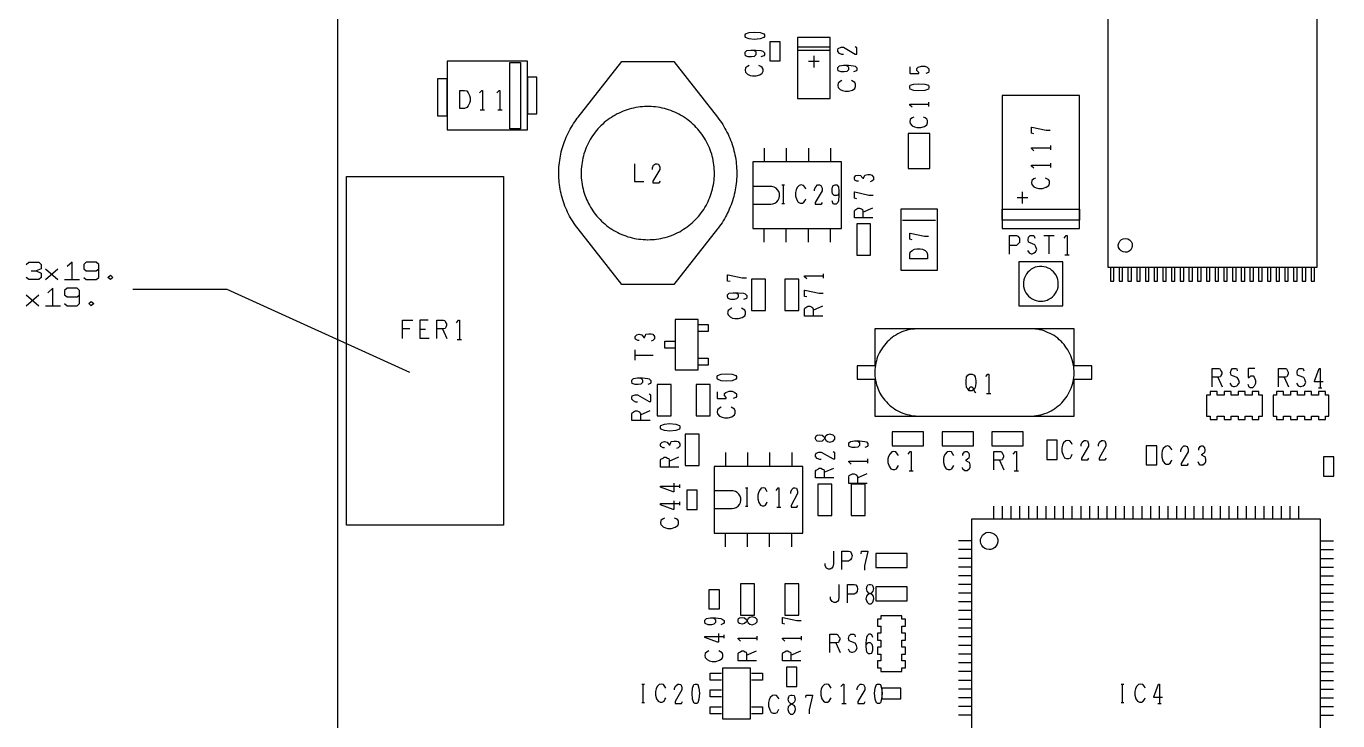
# Model space of a CAD drawing. Header units: millimetres. Extents: x 0 to 1189, y 35 to 806.
# Drawn here: x 312.7 to 519.6, y 444.6 to 554.1 of the extents above; entities that cross this region are included whole.
import ezdxf

# ---------------------------------------------------------------- set-up
doc = ezdxf.new("R2010")
doc.units = ezdxf.units.MM
doc.layers.add('Pen 1', color=7, linetype='Continuous')

msp = doc.modelspace()

# ---------------------------------------------------------------- linework, layer by layer
at = {"layer": 'Pen 1', "color": 7, "lineweight": 30}
for p, q in [((434.38, 550.88), (439.55, 550.88)), ((434.38, 550.33), (439.55, 550.33)), ((437.8, 548.53), (436.12, 548.53)), ((436.98, 549.45), (436.98, 547.6)), ((455.1, 541.45), (455.1, 542.12)), ((384.35, 540.95), (385.02, 540.95)), ((387.1, 540.95), (387.8, 540.95)), ((429.1, 534.88), (429.1, 532.7)), ((432.6, 534.88), (432.6, 532.7)), ((436.1, 534.88), (436.1, 532.7)), ((439.58, 534.88), (439.58, 532.7)), ((474.33, 534.6), (474.33, 535.28)), ((474.33, 531.85), (474.33, 532.53)), ((431.92, 529.08), (432.33, 529.08)), ((432.1, 529.08), (432.1, 526.17)), ((469.88, 526.15), (469.88, 528)), ((431.92, 526.17), (432.33, 526.17)), ((444.7, 524.78), (446.25, 525.47)), ((469.02, 527.08), (470.73, 527.08)), ((450.92, 523.53), (456.17, 523.53)), ((429.1, 520.03), (429.1, 522.2)), ((432.6, 520.03), (432.6, 522.2)), ((436.1, 520.03), (436.1, 522.2)), ((439.58, 520.03), (439.58, 522.2)), ((473.25, 521.08), (474.88, 521.08)), ((474.02, 521.08), (474.02, 518.22)), ((476.55, 518.05), (477.25, 518.05)), ((313.52, 515.53), (314.3, 515.53)), ((315.75, 514.15), (317.73, 515.85)), ((315.75, 515.85), (317.73, 514.15)), ((318.77, 514.15), (321.15, 514.15)), ((438.5, 514.38), (438.5, 515.05)), ((312.73, 510.02), (314.7, 511.73)), ((312.73, 511.73), (314.7, 510.02)), ((315.75, 510.02), (318.12, 510.02)), ((436.83, 509.3), (438.38, 510)), ((372.05, 506.45), (373.23, 506.45)), ((374.8, 506.33), (375.7, 506.33)), ((378.38, 506.38), (379.08, 504.83)), ((380.7, 504.7), (381.38, 504.7)), ((408.8, 501.42), (408.8, 503.08)), ((408.8, 502.2), (411.62, 502.2)), ((500.67, 498.75), (501.35, 497.23)), ((511.15, 498.75), (511.83, 497.23)), ((516.55, 497.08), (517.08, 497.08)), ((464.2, 496.2), (464.88, 496.2)), ((409.6, 492.8), (411.15, 493.48)), ((414.12, 485.5), (415.67, 486.17)), ((423, 486.85), (423, 484.65)), ((426.48, 486.85), (426.48, 484.65)), ((429.98, 486.85), (429.98, 484.65)), ((433.48, 486.85), (433.48, 484.65)), ((438.58, 483.75), (440.12, 484.42)), ((445.5, 485.2), (445.5, 485.88)), ((466.25, 485.65), (466.92, 484.12)), ((443.83, 482.88), (445.38, 483.55)), ((451.98, 483.98), (452.65, 483.98)), ((468.55, 483.98), (469.25, 483.98)), ((415.8, 481.3), (415.8, 481.83)), ((426.2, 481.3), (426.55, 481.3)), ((426.38, 481.3), (426.38, 478.4)), ((415.8, 478.55), (415.8, 479.08)), ((426.2, 478.4), (426.55, 478.4)), ((431.12, 478.25), (431.75, 478.25)), ((465.3, 478.42), (465.3, 476.35)), ((466.67, 478.42), (466.67, 476.35)), ((468.05, 478.42), (468.05, 476.35)), ((469.42, 478.42), (469.42, 476.35)), ((470.8, 478.42), (470.8, 476.35)), ((472.17, 478.42), (472.17, 476.35)), ((473.55, 478.42), (473.55, 476.35)), ((474.92, 478.42), (474.92, 476.35)), ((476.3, 478.42), (476.3, 476.35)), ((477.67, 478.42), (477.67, 476.35)), ((479.05, 478.42), (479.05, 476.35)), ((480.42, 478.42), (480.42, 476.35)), ((481.8, 478.42), (481.8, 476.35)), ((483.17, 478.42), (483.17, 476.35)), ((484.55, 478.42), (484.55, 476.35)), ((485.92, 478.42), (485.92, 476.35)), ((487.3, 478.42), (487.3, 476.35)), ((488.67, 478.42), (488.67, 476.35)), ((490.05, 478.42), (490.05, 476.35)), ((491.42, 478.42), (491.42, 476.35)), ((492.8, 478.42), (492.8, 476.35)), ((494.17, 478.42), (494.17, 476.35)), ((495.55, 478.42), (495.55, 476.35)), ((496.92, 478.42), (496.92, 476.35)), ((498.3, 478.42), (498.3, 476.35)), ((499.67, 478.42), (499.67, 476.35)), ((501.05, 478.42), (501.05, 476.35)), ((502.42, 478.42), (502.42, 476.35)), ((503.8, 478.42), (503.8, 476.35)), ((505.17, 478.42), (505.17, 476.35)), ((506.55, 478.42), (506.55, 476.35)), ((507.92, 478.42), (507.92, 476.35)), ((509.3, 478.42), (509.3, 476.35)), ((510.67, 478.42), (510.67, 476.35)), ((512.05, 478.42), (512.05, 476.35)), ((513.42, 478.42), (513.42, 476.35)), ((423, 472), (423, 474.17)), ((426.48, 472), (426.48, 474.17)), ((429.98, 472), (429.98, 474.17)), ((433.48, 472), (433.48, 474.17)), ((461.85, 472.92), (459.8, 472.92)), ((516.88, 472.92), (518.92, 472.92)), ((461.85, 471.55), (459.8, 471.55)), ((461.85, 470.17), (459.8, 470.17)), ((516.88, 471.55), (518.92, 471.55)), ((516.88, 470.17), (518.92, 470.17)), ((461.85, 468.8), (459.8, 468.8)), ((516.88, 468.8), (518.92, 468.8)), ((461.85, 467.42), (459.8, 467.42)), ((461.85, 466.05), (459.8, 466.05)), ((516.88, 467.42), (518.92, 467.42)), ((516.88, 466.05), (518.92, 466.05)), ((461.85, 464.67), (459.8, 464.67)), ((516.88, 464.67), (518.92, 464.67)), ((461.85, 463.3), (459.8, 463.3)), ((461.85, 461.92), (459.8, 461.92)), ((516.88, 463.3), (518.92, 463.3)), ((516.88, 461.92), (518.92, 461.92)), ((461.85, 460.55), (459.8, 460.55)), ((516.88, 460.55), (518.92, 460.55)), ((422.8, 457.6), (422.8, 458.1)), ((428.02, 457.25), (428.02, 457.92)), ((435.02, 457.25), (435.02, 457.92)), ((461.85, 459.17), (459.8, 459.17)), ((461.85, 457.8), (459.8, 457.8)), ((516.88, 459.17), (518.92, 459.17)), ((516.88, 457.8), (518.92, 457.8)), ((426.35, 454.92), (427.9, 455.6)), ((433.35, 454.92), (434.9, 455.6)), ((440.42, 456.85), (441.1, 455.3)), ((461.85, 456.42), (459.8, 456.42)), ((516.88, 456.42), (518.92, 456.42)), ((461.85, 455.05), (459.8, 455.05)), ((461.85, 453.67), (459.8, 453.67)), ((516.88, 455.05), (518.92, 455.05)), ((516.88, 453.67), (518.92, 453.67)), ((461.85, 452.3), (459.8, 452.3)), ((516.88, 452.3), (518.92, 452.3)), ((409.83, 450.35), (410.23, 450.35)), ((410, 450.35), (410, 447.45)), ((461.85, 450.92), (459.8, 450.92)), ((461.85, 449.55), (459.8, 449.55)), ((485.42, 450.35), (485.83, 450.35)), ((485.6, 450.35), (485.6, 447.45)), ((516.88, 450.92), (518.92, 450.92)), ((516.88, 449.55), (518.92, 449.55)), ((409.83, 447.45), (410.23, 447.45)), ((441.35, 447.3), (442.05, 447.3)), ((461.85, 448.17), (459.8, 448.17)), ((485.42, 447.45), (485.83, 447.45)), ((491.23, 447.3), (491.75, 447.3)), ((516.88, 448.17), (518.92, 448.17)), ((461.85, 446.8), (459.8, 446.8)), ((461.85, 445.42), (459.8, 445.42)), ((516.88, 446.8), (518.92, 446.8)), ((516.88, 445.42), (518.92, 445.42))]:
    msp.add_line(p, q, dxfattribs=at)
for points in [[(521.4, 319.98), (521.4, 375), (361.88, 375), (361.88, 652.78), (884.45, 652.78), (884.45, 375), (789.55, 375), (789.55, 319.98), (521.4, 319.98)], [(483.33, 516.1), (516.35, 516.1), (516.35, 566.75), (483.33, 566.75), (483.33, 516.1)], [(426.12, 552.75), (426.17, 552.92), (426.75, 553.1), (427.52, 553.17), (428.5, 553.1), (429.08, 552.92), (429.15, 552.75), (429.15, 552.5), (429.08, 552.33), (428.5, 552.1), (427.52, 552.03), (426.75, 552.1), (426.17, 552.33), (426.12, 552.5), (426.12, 552.75)], [(427.48, 550.35), (427.73, 550.17), (427.8, 550), (427.8, 549.62), (427.52, 549.35), (427.15, 549.28), (426.62, 549.28), (426.17, 549.45), (426.12, 549.75), (426.12, 550), (426.38, 550.28), (427.02, 550.35), (427.8, 550.35), (428.62, 550.28), (428.9, 550.17), (429.15, 549.92), (429.15, 549.62), (429.08, 549.45), (428.62, 549.28)], [(431.67, 551.67), (430.02, 551.67), (430.02, 548.65), (431.67, 548.65), (431.67, 551.67)], [(434.38, 552.35), (434.38, 542.72), (439.55, 542.72), (439.55, 552.35), (434.38, 552.35)], [(441.62, 549.65), (441.38, 549.65), (440.98, 549.8), (440.73, 550.12), (440.73, 550.38), (440.77, 550.62), (441.25, 550.8), (441.62, 550.8), (443.5, 549.72), (443.75, 549.72), (443.75, 550.72), (443.5, 550.88)], [(379.12, 537.75), (391.77, 537.75), (391.77, 548.58), (379.12, 548.58), (379.12, 537.75)], [(389.02, 537.95), (389.02, 548.4), (390.67, 548.4), (390.67, 537.95), (389.02, 537.95)], [(406.65, 548.55), (414.9, 548.55), (421.77, 539.75), (421.98, 539.47), (422.17, 539.17), (422.38, 538.9), (422.58, 538.6), (422.75, 538.3), (422.92, 538), (423.1, 537.7), (423.25, 537.4), (423.42, 537.08), (423.55, 536.78), (423.7, 536.45), (423.83, 536.12), (423.95, 535.8), (424.08, 535.47), (424.17, 535.15), (424.27, 534.8), (424.35, 534.47), (424.45, 534.12), (424.52, 533.8), (424.58, 533.45), (424.65, 533.1), (424.7, 532.78), (424.73, 532.42), (424.75, 532.08), (424.77, 531.72), (424.8, 531.38), (424.8, 531.03), (424.8, 530.67), (424.8, 530.33), (424.77, 530), (424.75, 529.65), (424.7, 529.3), (424.67, 528.95), (424.62, 528.6), (424.55, 528.28), (424.48, 527.92), (424.4, 527.58), (424.33, 527.25), (424.23, 526.92), (424.12, 526.58), (424, 526.25), (423.9, 525.92), (423.77, 525.6), (423.62, 525.28), (423.5, 524.95), (423.35, 524.65), (423.17, 524.33), (423.02, 524.03), (422.85, 523.72), (422.67, 523.42), (422.48, 523.12), (422.27, 522.85), (422.08, 522.55), (421.88, 522.28), (421.77, 522.15), (414.9, 513.35), (406.65, 513.35), (399.77, 522.15), (399.55, 522.42), (399.35, 522.7), (399.15, 522.97), (398.98, 523.28), (398.77, 523.58), (398.6, 523.88), (398.42, 524.17), (398.27, 524.47), (398.12, 524.8), (397.98, 525.12), (397.83, 525.42), (397.7, 525.75), (397.58, 526.08), (397.48, 526.4), (397.35, 526.75), (397.27, 527.08), (397.17, 527.4), (397.1, 527.75), (397.02, 528.1), (396.95, 528.42), (396.9, 528.78), (396.85, 529.12), (396.8, 529.47), (396.77, 529.8), (396.75, 530.15), (396.73, 530.5), (396.73, 530.85), (396.73, 531.2), (396.75, 531.55), (396.75, 531.9), (396.8, 532.25), (396.83, 532.6), (396.88, 532.92), (396.92, 533.28), (396.98, 533.62), (397.05, 533.95), (397.12, 534.3), (397.23, 534.65), (397.3, 534.97), (397.42, 535.3), (397.52, 535.62), (397.65, 535.95), (397.77, 536.28), (397.9, 536.6), (398.05, 536.92), (398.2, 537.25), (398.35, 537.55), (398.52, 537.85), (398.7, 538.15), (398.88, 538.45), (399.05, 538.75), (399.25, 539.05), (399.45, 539.33), (399.65, 539.6), (399.77, 539.75), (406.65, 548.55)], [(426.75, 547.9), (426.5, 547.78), (426.17, 547.53), (426.12, 547.17), (426.17, 546.88), (426.5, 546.53), (426.9, 546.35), (427.27, 546.28), (427.85, 546.28), (428.45, 546.45), (428.83, 546.7), (428.95, 547), (428.95, 547.35), (428.83, 547.6), (428.58, 547.78), (428.3, 547.9)], [(442.08, 547.97), (442.33, 547.8), (442.4, 547.62), (442.4, 547.22), (442.15, 546.97), (441.75, 546.9), (441.25, 546.9), (440.77, 547.05), (440.73, 547.38), (440.73, 547.62), (440.98, 547.88), (441.62, 547.97), (442.4, 547.97), (443.23, 547.88), (443.5, 547.8), (443.75, 547.53), (443.75, 547.22), (443.67, 547.05), (443.23, 546.9)], [(452.08, 547.72), (452.08, 546.72), (452.15, 546.65), (453.5, 546.65), (453.5, 546.83), (453.23, 547.12), (453.23, 547.47), (453.42, 547.65), (453.95, 547.8), (454.45, 547.8), (454.85, 547.65), (455.1, 547.38), (455.1, 547), (455.05, 546.83), (454.6, 546.65)], [(377.6, 545.8), (377.6, 540), (379.12, 540), (379.12, 545.8), (377.6, 545.8)], [(393.27, 540.28), (393.27, 546.08), (391.77, 546.08), (391.77, 540.28), (393.27, 540.28)], [(441.38, 545.53), (441.1, 545.38), (440.77, 545.12), (440.73, 544.78), (440.77, 544.47), (441.1, 544.15), (441.5, 543.97), (441.88, 543.88), (442.45, 543.88), (443.05, 544.05), (443.42, 544.3), (443.55, 544.6), (443.55, 544.95), (443.42, 545.22), (443.17, 545.38), (442.92, 545.53)], [(452.08, 544.62), (452.15, 544.8), (452.73, 544.97), (453.5, 545.05), (454.45, 544.97), (455.05, 544.8), (455.1, 544.62), (455.1, 544.38), (455.05, 544.2), (454.45, 543.97), (453.5, 543.9), (452.73, 543.97), (452.15, 544.2), (452.08, 544.38), (452.08, 544.62)], [(381.12, 541.15), (381.12, 543.97), (381.83, 543.97), (382.2, 543.92), (382.45, 543.6), (382.67, 543.2), (382.73, 542.83), (382.73, 542.3), (382.67, 541.97), (382.45, 541.53), (382.2, 541.28), (381.83, 541.15), (381.12, 541.15)], [(384.23, 543.6), (384.58, 543.97), (384.7, 543.97), (384.7, 540.95)], [(386.98, 543.6), (387.33, 543.97), (387.45, 543.97), (387.45, 540.95)], [(466.65, 543.17), (466.65, 522.2), (478.88, 522.2), (478.88, 543.17), (466.65, 543.17)], [(410.77, 520.42), (411.12, 520.45), (411.48, 520.45), (411.83, 520.47), (412.15, 520.53), (412.5, 520.58), (412.85, 520.65), (413.2, 520.72), (413.52, 520.8), (413.88, 520.9), (414.2, 521), (414.52, 521.12), (414.85, 521.25), (415.17, 521.4), (415.48, 521.55), (415.8, 521.7), (416.1, 521.88), (416.4, 522.08), (416.67, 522.25), (416.98, 522.45), (417.25, 522.67), (417.52, 522.9), (417.77, 523.12), (418.05, 523.35), (418.27, 523.6), (418.52, 523.85), (418.75, 524.12), (418.98, 524.38), (419.2, 524.65), (419.4, 524.95), (419.6, 525.22), (419.77, 525.53), (419.95, 525.83), (420.12, 526.15), (420.27, 526.45), (420.42, 526.78), (420.55, 527.1), (420.67, 527.42), (420.77, 527.75), (420.88, 528.1), (420.98, 528.42), (421.05, 528.78), (421.12, 529.1), (421.17, 529.45), (421.23, 529.8), (421.25, 530.15), (421.27, 530.5), (421.27, 530.85), (421.27, 531.2), (421.25, 531.55), (421.23, 531.9), (421.2, 532.25), (421.15, 532.58), (421.08, 532.92), (421.02, 533.28), (420.92, 533.6), (420.85, 533.95), (420.73, 534.28), (420.62, 534.6), (420.5, 534.92), (420.35, 535.25), (420.2, 535.58), (420.05, 535.88), (419.88, 536.17), (419.7, 536.47), (419.5, 536.78), (419.3, 537.08), (419.1, 537.35), (418.88, 537.62), (418.65, 537.88), (418.42, 538.15), (418.17, 538.4), (417.92, 538.62), (417.67, 538.88), (417.4, 539.1), (417.12, 539.3), (416.85, 539.53), (416.55, 539.72), (416.25, 539.9), (415.95, 540.08), (415.65, 540.25), (415.35, 540.4), (415.02, 540.55), (414.7, 540.67), (414.38, 540.8), (414.05, 540.92), (413.73, 541.03), (413.38, 541.12), (413.05, 541.2), (412.7, 541.28), (412.35, 541.33), (412, 541.38), (411.65, 541.42), (411.3, 541.45), (410.98, 541.45), (410.62, 541.45), (410.27, 541.45), (409.92, 541.42), (409.58, 541.38), (409.23, 541.35), (408.88, 541.28), (408.52, 541.2), (408.2, 541.12), (407.85, 541.05), (407.52, 540.95), (407.2, 540.83), (406.88, 540.7), (406.55, 540.58), (406.23, 540.42), (405.92, 540.28), (405.6, 540.1), (405.3, 539.92), (405.02, 539.72), (404.73, 539.55), (404.45, 539.33), (404.17, 539.12), (403.9, 538.9), (403.65, 538.67), (403.38, 538.42), (403.15, 538.17), (402.9, 537.92), (402.67, 537.65), (402.45, 537.38), (402.25, 537.1), (402.05, 536.83), (401.85, 536.53), (401.67, 536.22), (401.5, 535.92), (401.35, 535.6), (401.2, 535.3), (401.05, 534.97), (400.92, 534.65), (400.83, 534.33), (400.7, 533.97), (400.62, 533.65), (400.52, 533.3), (400.45, 532.97), (400.4, 532.62), (400.35, 532.28), (400.3, 531.92), (400.27, 531.58), (400.25, 531.22), (400.25, 530.88), (400.27, 530.53), (400.27, 530.2), (400.33, 529.85), (400.35, 529.5), (400.4, 529.15), (400.48, 528.8), (400.55, 528.47), (400.65, 528.12), (400.75, 527.8), (400.85, 527.45), (400.98, 527.12), (401.1, 526.8), (401.25, 526.5), (401.4, 526.17), (401.58, 525.88), (401.73, 525.58), (401.92, 525.28), (402.12, 524.97), (402.33, 524.7), (402.52, 524.42), (402.75, 524.15), (402.98, 523.88), (403.23, 523.62), (403.48, 523.38), (403.73, 523.15), (403.98, 522.92), (404.25, 522.7), (404.52, 522.47), (404.83, 522.28), (405.1, 522.1), (405.4, 521.9), (405.7, 521.72), (406.02, 521.58), (406.33, 521.42), (406.65, 521.28), (406.98, 521.15), (407.3, 521.03), (407.62, 520.9), (407.98, 520.83), (408.3, 520.72), (408.65, 520.65), (409, 520.58), (409.33, 520.53), (409.67, 520.5), (410.02, 520.45), (410.38, 520.45), (410.73, 520.42), (410.77, 520.42)], [(452.45, 541.33), (452.08, 541.67), (452.08, 541.8), (455.1, 541.8)], [(452.73, 539.78), (452.45, 539.65), (452.15, 539.38), (452.08, 539.05), (452.15, 538.75), (452.45, 538.4), (452.85, 538.22), (453.23, 538.15), (453.83, 538.15), (454.4, 538.3), (454.77, 538.58), (454.9, 538.88), (454.9, 539.22), (454.77, 539.47), (454.52, 539.65), (454.27, 539.78)], [(471.67, 537.12), (471.27, 537.22), (471.27, 538.2), (471.35, 538.2), (473.6, 537.7), (474.25, 537.7)], [(455.27, 531.67), (455.27, 537.17), (451.85, 537.17), (451.85, 531.67), (455.27, 531.67)], [(471.67, 534.47), (471.27, 534.8), (471.27, 534.95), (474.33, 534.95)], [(408.65, 532.42), (408.65, 529.6), (410.12, 529.6)], [(411.5, 531.53), (411.5, 531.78), (411.67, 532.17), (411.98, 532.42), (412.23, 532.42), (412.48, 532.35), (412.65, 531.9), (412.65, 531.53), (411.58, 529.65), (411.58, 529.4), (412.58, 529.4), (412.75, 529.65)], [(441.33, 532.7), (427.35, 532.7), (427.35, 522.2), (441.33, 522.2), (441.33, 532.7)], [(471.67, 531.72), (471.27, 532.05), (471.27, 532.17), (474.33, 532.17)], [(363.25, 475.38), (363.25, 530.4), (388, 530.4), (388, 475.38), (363.25, 475.38)], [(443.98, 529.65), (443.73, 529.65), (443.4, 529.85), (443.35, 530.03), (443.35, 530.28), (443.6, 530.55), (443.98, 530.62), (444.38, 530.55), (444.5, 530.38), (444.75, 530.08), (444.75, 530.03)], [(444.75, 530.08), (444.95, 530.45), (445.02, 530.62), (445.48, 530.72), (445.85, 530.72), (446.12, 530.62), (446.38, 530.28), (446.38, 529.9), (446.12, 529.65), (445.85, 529.55)], [(471.92, 530.17), (471.67, 530.05), (471.35, 529.78), (471.27, 529.42), (471.35, 529.12), (471.67, 528.8), (472.05, 528.62), (472.45, 528.53), (473.02, 528.53), (473.6, 528.7), (474, 528.97), (474.12, 529.28), (474.12, 529.6), (474, 529.88), (473.73, 530.05), (473.48, 530.17)], [(427.35, 526.05), (430.15, 526.05), (430.5, 526.1), (430.83, 526.22), (431.1, 526.42), (431.33, 526.7), (431.48, 527), (431.55, 527.35), (431.52, 527.7), (431.42, 528.03), (431.25, 528.33), (431, 528.58), (430.7, 528.75), (430.35, 528.83), (430.15, 528.85), (427.35, 528.85), (427.35, 526.05)], [(435.7, 528.42), (435.58, 528.67), (435.33, 529), (434.98, 529.08), (434.67, 529), (434.33, 528.67), (434.17, 528.3), (434.08, 527.9), (434.08, 527.33), (434.25, 526.75), (434.5, 526.38), (434.8, 526.22), (435.15, 526.22), (435.4, 526.38), (435.58, 526.62), (435.7, 526.88)], [(437.08, 528.17), (437.08, 528.42), (437.25, 528.8), (437.55, 529.08), (437.83, 529.08), (438.08, 529), (438.25, 528.55), (438.25, 528.17), (437.17, 526.3), (437.17, 526.05), (438.15, 526.05), (438.33, 526.3)], [(440.9, 527.72), (440.75, 527.45), (440.58, 527.4), (440.17, 527.4), (439.92, 527.65), (439.83, 528.05), (439.83, 528.55), (440, 529), (440.3, 529.08), (440.58, 529.08), (440.83, 528.8), (440.9, 528.17), (440.9, 527.4), (440.83, 526.55), (440.75, 526.3), (440.48, 526.05), (440.17, 526.05), (440, 526.1), (439.83, 526.55)], [(443.73, 526.9), (443.35, 526.97), (443.35, 527.97), (443.4, 527.97), (445.65, 527.45), (446.3, 527.45)], [(446.25, 523.88), (443.35, 523.88), (443.35, 524.95), (443.4, 525.12), (443.73, 525.3), (443.92, 525.42), (444.17, 525.42), (444.45, 525.3), (444.62, 525.22), (444.7, 524.95), (444.7, 523.88)], [(450.67, 525.28), (450.67, 515.65), (456.45, 515.65), (456.45, 525.28), (450.67, 525.28)], [(466.65, 523.53), (466.65, 525.28), (478.88, 525.28), (478.88, 523.53), (466.65, 523.53)], [(445.92, 518), (445.92, 522.95), (443.73, 522.95), (443.73, 518), (445.92, 518)], [(452.45, 520.4), (452.08, 520.5), (452.08, 521.47), (452.15, 521.47), (454.4, 520.97), (455.05, 520.97)], [(467.83, 518.17), (467.83, 521.08), (468.9, 521.08), (469.15, 521), (469.38, 520.67), (469.42, 520.38), (469.38, 519.97), (469.15, 519.72), (468.9, 519.53), (467.83, 519.53)], [(470.67, 518.75), (470.92, 518.38), (471.23, 518.22), (471.4, 518.22), (471.73, 518.38), (471.9, 518.5), (472.12, 518.88), (472, 519.33), (471.83, 519.65), (471.1, 519.92), (470.83, 520.05), (470.75, 520.42), (470.83, 520.83), (471.1, 521.08), (471.58, 521.08), (471.73, 521), (471.83, 520.67)], [(476.42, 520.67), (476.77, 521.08), (476.9, 521.08), (476.9, 518.05)], [(486.08, 518.45), (485.75, 518.5), (485.42, 518.67), (485.2, 518.9), (485.02, 519.22), (484.98, 519.58), (485.05, 519.9), (485.2, 520.22), (485.48, 520.45), (485.77, 520.6), (486.12, 520.65), (486.48, 520.58), (486.77, 520.42), (487, 520.15), (487.15, 519.85), (487.17, 519.5), (487.12, 519.15), (486.95, 518.85), (486.67, 518.62), (486.38, 518.47), (486.08, 518.45)], [(454.9, 517.4), (452.08, 517.4), (452.08, 518.08), (452.15, 518.47), (452.45, 518.72), (452.85, 518.95), (453.23, 519), (453.75, 519), (454.08, 518.95), (454.52, 518.72), (454.77, 518.47), (454.9, 518.08), (454.9, 517.4)], [(312.73, 516.55), (313.12, 516.9), (314.7, 516.9), (315.1, 516.55), (315.1, 515.85), (314.3, 515.53), (315.1, 515.17), (315.1, 514.47), (314.7, 514.15), (313.12, 514.15), (312.73, 514.47)], [(319.95, 514.15), (319.95, 516.9), (319.17, 516.2)], [(321.8, 514.47), (322.2, 514.15), (323.77, 514.15), (324.17, 514.47), (324.17, 516.55), (323.77, 516.9), (322.2, 516.9), (321.8, 516.55), (321.8, 515.85), (322.2, 515.53), (323.77, 515.53), (324.17, 515.85)], [(469.27, 509.98), (476.25, 509.98), (476.25, 516.97), (469.27, 516.97), (469.27, 509.98)], [(475.52, 513.47), (475.5, 513.83), (475.42, 514.17), (475.33, 514.5), (475.17, 514.83), (474.98, 515.1), (474.75, 515.38), (474.5, 515.6), (474.23, 515.83), (473.92, 515.97), (473.58, 516.1), (473.25, 516.17), (472.9, 516.22), (472.55, 516.22), (472.2, 516.17), (471.88, 516.08), (471.55, 515.95), (471.25, 515.78), (470.98, 515.55), (470.73, 515.33), (470.5, 515.05), (470.33, 514.75), (470.17, 514.42), (470.08, 514.1), (470.02, 513.75), (470.02, 513.4), (470.05, 513.05), (470.12, 512.7), (470.25, 512.38), (470.4, 512.08), (470.6, 511.77), (470.83, 511.52), (471.1, 511.3), (471.38, 511.1), (471.7, 510.95), (472.02, 510.83), (472.38, 510.75), (472.73, 510.73), (473.08, 510.75), (473.4, 510.8), (473.75, 510.9), (474.05, 511.05), (474.35, 511.23), (474.62, 511.45), (474.88, 511.7), (475.08, 511.98), (475.25, 512.28), (475.38, 512.6), (475.48, 512.95), (475.52, 513.3), (475.52, 513.47)], [(483.75, 515.97), (483.75, 513.92), (484.3, 513.92), (484.3, 515.97)], [(485.12, 515.97), (485.12, 513.92), (485.67, 513.92), (485.67, 515.97)], [(486.5, 515.97), (486.5, 513.92), (487.05, 513.92), (487.05, 515.97)], [(487.88, 515.97), (487.88, 513.92), (488.42, 513.92), (488.42, 515.97)], [(489.25, 515.97), (489.25, 513.92), (489.8, 513.92), (489.8, 515.97)], [(490.62, 515.97), (490.62, 513.92), (491.17, 513.92), (491.17, 515.97)], [(492, 515.97), (492, 513.92), (492.55, 513.92), (492.55, 515.97)], [(493.38, 515.97), (493.38, 513.92), (493.92, 513.92), (493.92, 515.97)], [(494.75, 515.97), (494.75, 513.92), (495.3, 513.92), (495.3, 515.97)], [(496.12, 515.97), (496.12, 513.92), (496.67, 513.92), (496.67, 515.97)], [(497.5, 515.97), (497.5, 513.92), (498.05, 513.92), (498.05, 515.97)], [(498.88, 515.97), (498.88, 513.92), (499.42, 513.92), (499.42, 515.97)], [(500.25, 515.97), (500.25, 513.92), (500.8, 513.92), (500.8, 515.97)], [(501.62, 515.97), (501.62, 513.92), (502.17, 513.92), (502.17, 515.97)], [(503, 515.97), (503, 513.92), (503.55, 513.92), (503.55, 515.97)], [(504.38, 515.97), (504.38, 513.92), (504.92, 513.92), (504.92, 515.97)], [(505.75, 515.97), (505.75, 513.92), (506.3, 513.92), (506.3, 515.97)], [(507.12, 515.97), (507.12, 513.92), (507.67, 513.92), (507.67, 515.97)], [(508.5, 515.97), (508.5, 513.92), (509.05, 513.92), (509.05, 515.97)], [(509.88, 515.97), (509.88, 513.92), (510.42, 513.92), (510.42, 515.97)], [(511.25, 515.97), (511.25, 513.92), (511.8, 513.92), (511.8, 515.97)], [(512.62, 515.97), (512.62, 513.92), (513.17, 513.92), (513.17, 515.97)], [(514, 515.97), (514, 513.92), (514.55, 513.92), (514.55, 515.97)], [(515.38, 515.97), (515.38, 513.92), (515.92, 513.92), (515.92, 515.97)], [(326, 514.15), (325.62, 514.47), (326, 514.83), (326.4, 514.47), (326, 514.15)], [(423.75, 513.85), (423.35, 513.92), (423.35, 514.92), (423.42, 514.92), (425.67, 514.4), (426.33, 514.4)], [(427.12, 514.2), (427.12, 509.25), (429.33, 509.25), (429.33, 514.2), (427.12, 514.2)], [(432.38, 514.2), (432.38, 509.25), (434.58, 509.25), (434.58, 514.2), (432.38, 514.2)], [(435.85, 514.25), (435.48, 514.58), (435.48, 514.72), (438.5, 514.72)], [(316.92, 510.02), (316.92, 512.78), (316.15, 512.08)], [(318.77, 510.35), (319.17, 510.02), (320.75, 510.02), (321.15, 510.35), (321.15, 512.42), (320.75, 512.78), (319.17, 512.78), (318.77, 512.42), (318.77, 511.73), (319.17, 511.4), (320.75, 511.4), (321.15, 511.73)], [(373.23, 499.5), (344.4, 512.6), (329.55, 512.6)], [(424.7, 512.08), (424.98, 511.9), (425.02, 511.75), (425.02, 511.35), (424.77, 511.1), (424.38, 511), (423.88, 511), (423.42, 511.17), (423.35, 511.48), (423.35, 511.75), (423.6, 512), (424.25, 512.08), (425.02, 512.08), (425.88, 512), (426.12, 511.9), (426.38, 511.65), (426.38, 511.35), (426.33, 511.17), (425.88, 511)], [(435.85, 511.4), (435.48, 511.5), (435.48, 512.47), (435.52, 512.47), (437.8, 511.98), (438.42, 511.98)], [(322.98, 510.02), (322.6, 510.35), (322.98, 510.7), (323.38, 510.35), (322.98, 510.02)], [(424, 509.62), (423.75, 509.5), (423.42, 509.25), (423.35, 508.9), (423.42, 508.6), (423.75, 508.25), (424.12, 508.08), (424.5, 508), (425.1, 508), (425.67, 508.17), (426.05, 508.42), (426.2, 508.73), (426.2, 509.08), (426.05, 509.33), (425.8, 509.5), (425.55, 509.62)], [(438.38, 508.4), (435.48, 508.4), (435.48, 509.48), (435.52, 509.65), (435.85, 509.83), (436.05, 509.95), (436.3, 509.95), (436.58, 509.83), (436.75, 509.73), (436.83, 509.48), (436.83, 508.4)], [(372.05, 504.83), (372.05, 507.73), (373.7, 507.73)], [(376.15, 507.73), (374.8, 507.73), (374.8, 504.9), (376.27, 504.9)], [(377.48, 504.83), (377.48, 507.73), (378.55, 507.73), (378.73, 507.67), (378.9, 507.35), (379.02, 507.15), (379.02, 506.9), (378.9, 506.65), (378.8, 506.45), (378.55, 506.38), (377.48, 506.38)], [(380.58, 507.35), (380.9, 507.73), (381.05, 507.73), (381.05, 504.7)], [(418.7, 499.9), (418.7, 507.85), (415.08, 507.85), (415.08, 499.9), (418.7, 499.9)], [(418.7, 507.08), (420.3, 507.08), (420.3, 505.98), (418.7, 505.98)], [(409.42, 504.52), (409.17, 504.52), (408.85, 504.75), (408.8, 504.92), (408.8, 505.17), (409.05, 505.42), (409.42, 505.52), (409.83, 505.42), (409.95, 505.25), (410.2, 504.95), (410.2, 504.92)], [(410.2, 504.95), (410.4, 505.35), (410.48, 505.52), (410.92, 505.6), (411.3, 505.6), (411.55, 505.52), (411.83, 505.17), (411.83, 504.8), (411.55, 504.52), (411.3, 504.45)], [(478, 500.55), (478, 506.38), (446.58, 506.38), (446.58, 500.55), (443.77, 500.55), (443.77, 498.45), (446.58, 498.45), (446.58, 492.62), (478, 492.62), (478, 498.45), (480.8, 498.45), (480.8, 500.55), (478, 500.55)], [(471.02, 492.62), (471.38, 492.62), (471.73, 492.65), (472.08, 492.7), (472.4, 492.75), (472.75, 492.83), (473.08, 492.9), (473.42, 493.02), (473.75, 493.15), (474.08, 493.27), (474.38, 493.45), (474.67, 493.62), (474.98, 493.8), (475.25, 494), (475.52, 494.23), (475.8, 494.45), (476.05, 494.7), (476.27, 494.95), (476.5, 495.23), (476.73, 495.5), (476.9, 495.77), (477.1, 496.08), (477.25, 496.38), (477.4, 496.7), (477.55, 497.02), (477.65, 497.35), (477.75, 497.67), (477.85, 498.02), (477.92, 498.38), (477.95, 498.7), (478, 499.05), (478, 499.4), (478, 499.75), (477.98, 500.1), (477.95, 500.45), (477.88, 500.8), (477.83, 501.12), (477.73, 501.48), (477.62, 501.8), (477.5, 502.12), (477.35, 502.45), (477.2, 502.75), (477.02, 503.05), (476.83, 503.35), (476.62, 503.62), (476.42, 503.9), (476.17, 504.17), (475.95, 504.42), (475.67, 504.65), (475.42, 504.88), (475.15, 505.1), (474.85, 505.3), (474.55, 505.48), (474.25, 505.62), (473.92, 505.77), (473.6, 505.92), (473.27, 506.05), (472.95, 506.15), (472.6, 506.23), (472.27, 506.3), (471.92, 506.33), (471.58, 506.38), (471.23, 506.38), (471.02, 506.38), (453.55, 506.38), (453.2, 506.38), (452.85, 506.35), (452.52, 506.33), (452.17, 506.27), (451.83, 506.2), (451.5, 506.1), (451.15, 506), (450.83, 505.88), (450.52, 505.73), (450.2, 505.58), (449.9, 505.4), (449.6, 505.2), (449.33, 505), (449.05, 504.8), (448.77, 504.55), (448.52, 504.33), (448.3, 504.08), (448.08, 503.8), (447.88, 503.52), (447.67, 503.23), (447.48, 502.92), (447.33, 502.62), (447.17, 502.33), (447.02, 502), (446.92, 501.67), (446.83, 501.33), (446.73, 501), (446.67, 500.65), (446.62, 500.3), (446.58, 499.95), (446.58, 499.6), (446.58, 499.25), (446.6, 498.9), (446.62, 498.58), (446.7, 498.23), (446.77, 497.88), (446.85, 497.55), (446.98, 497.2), (447.1, 496.88), (447.23, 496.58), (447.38, 496.25), (447.55, 495.95), (447.75, 495.65), (447.95, 495.38), (448.17, 495.1), (448.4, 494.85), (448.65, 494.6), (448.9, 494.35), (449.15, 494.12), (449.45, 493.92), (449.73, 493.73), (450.02, 493.55), (450.33, 493.38), (450.65, 493.23), (450.98, 493.1), (451.3, 492.98), (451.62, 492.88), (451.98, 492.8), (452.3, 492.73), (452.65, 492.67), (453, 492.65), (453.35, 492.62), (453.55, 492.62), (471.02, 492.62)], [(415.08, 503.33), (413.45, 503.33), (413.45, 504.42), (415.08, 504.42)], [(418.7, 501.77), (420.3, 501.77), (420.3, 500.65), (418.7, 500.65)], [(409.6, 498.65), (409.85, 498.48), (409.92, 498.3), (409.92, 497.9), (409.65, 497.65), (409.27, 497.58), (408.75, 497.58), (408.3, 497.75), (408.25, 498.05), (408.25, 498.3), (408.5, 498.55), (409.15, 498.65), (409.92, 498.65), (410.75, 498.55), (411, 498.48), (411.27, 498.23), (411.27, 497.9), (411.2, 497.75), (410.75, 497.58)], [(421.73, 498.85), (421.77, 499.02), (422.35, 499.2), (423.12, 499.27), (424.1, 499.2), (424.67, 499.02), (424.75, 498.85), (424.75, 498.6), (424.67, 498.42), (424.1, 498.2), (423.12, 498.12), (422.35, 498.2), (421.77, 498.42), (421.73, 498.6), (421.73, 498.85)], [(461.48, 496.6), (461.23, 496.92), (461.05, 497.12), (460.98, 497.75), (460.98, 498.15), (461.05, 498.8), (461.23, 499.05), (461.48, 499.25), (461.95, 499.25), (462.23, 499.05), (462.4, 498.8), (462.52, 498.15), (462.52, 497.75), (462.4, 497.12), (462.3, 496.92), (461.95, 496.6), (461.48, 496.6), (461.45, 496.92), (461.62, 497.25), (461.88, 497.25), (462.05, 497.12), (462.23, 496.6), (462.3, 496.48), (462.52, 496.35)], [(464.08, 498.85), (464.4, 499.25), (464.55, 499.25), (464.55, 496.2)], [(499.77, 497.23), (499.77, 500.12), (500.85, 500.12), (501, 500.05), (501.17, 499.73), (501.33, 499.52), (501.33, 499.27), (501.17, 499.02), (501.1, 498.83), (500.85, 498.75), (499.77, 498.75)], [(502.6, 497.8), (502.85, 497.4), (503.15, 497.27), (503.33, 497.27), (503.67, 497.4), (503.85, 497.52), (504.08, 497.92), (503.92, 498.38), (503.75, 498.7), (503.02, 498.95), (502.77, 499.08), (502.7, 499.48), (502.77, 499.85), (503.02, 500.12), (503.5, 500.12), (503.67, 500.05), (503.75, 499.73)], [(506.5, 500.12), (505.52, 500.12), (505.45, 500.05), (505.45, 498.7), (505.6, 498.7), (505.9, 498.95), (506.25, 498.95), (506.42, 498.75), (506.6, 498.25), (506.6, 497.73), (506.42, 497.35), (506.17, 497.08), (505.77, 497.08), (505.6, 497.15), (505.45, 497.6)], [(510.25, 497.23), (510.25, 500.12), (511.33, 500.12), (511.5, 500.05), (511.67, 499.73), (511.8, 499.52), (511.8, 499.27), (511.67, 499.02), (511.58, 498.83), (511.33, 498.75), (510.25, 498.75)], [(513.08, 497.8), (513.35, 497.4), (513.65, 497.27), (513.8, 497.27), (514.15, 497.4), (514.33, 497.52), (514.55, 497.92), (514.42, 498.38), (514.25, 498.7), (513.5, 498.95), (513.25, 499.08), (513.17, 499.48), (513.25, 499.85), (513.5, 500.12), (513.97, 500.12), (514.15, 500.05), (514.25, 499.73)], [(517.3, 498), (515.92, 498), (515.92, 498.12), (516.65, 500.12), (516.83, 500.12), (516.83, 497.08)], [(414.48, 492.67), (414.48, 497.62), (412.27, 497.62), (412.27, 492.67), (414.48, 492.67)], [(418.4, 497.62), (418.4, 492.67), (420.6, 492.67), (420.6, 497.62), (418.4, 497.62)], [(421.73, 496.45), (421.73, 495.45), (421.77, 495.38), (423.12, 495.38), (423.12, 495.55), (422.88, 495.85), (422.88, 496.17), (423.08, 496.35), (423.58, 496.52), (424.1, 496.52), (424.5, 496.35), (424.75, 496.1), (424.75, 495.7), (424.67, 495.55), (424.23, 495.38)], [(409.15, 494.83), (408.88, 494.83), (408.5, 495), (408.25, 495.3), (408.25, 495.55), (408.3, 495.8), (408.75, 495.98), (409.15, 495.98), (411, 494.9), (411.27, 494.9), (411.27, 495.9), (411, 496.08)], [(507.73, 495.92), (507.17, 495.92), (507.17, 496.48), (506.08, 496.48), (506.08, 495.92), (504.98, 495.92), (504.98, 496.48), (503.88, 496.48), (503.88, 495.92), (502.77, 495.92), (502.77, 496.48), (501.67, 496.48), (501.67, 495.92), (500.58, 495.92), (500.58, 496.48), (499.48, 496.48), (499.48, 495.92), (498.92, 495.92), (498.92, 492.62), (499.48, 492.62), (499.48, 492.08), (500.58, 492.08), (500.58, 492.62), (501.67, 492.62), (501.67, 492.08), (502.77, 492.08), (502.77, 492.62), (503.88, 492.62), (503.88, 492.08), (504.98, 492.08), (504.98, 492.62), (506.08, 492.62), (506.08, 492.08), (507.17, 492.08), (507.17, 492.62), (507.73, 492.62), (507.73, 495.92)], [(518.2, 495.92), (517.65, 495.92), (517.65, 496.48), (516.55, 496.48), (516.55, 495.92), (515.45, 495.92), (515.45, 496.48), (514.35, 496.48), (514.35, 495.92), (513.25, 495.92), (513.25, 496.48), (512.15, 496.48), (512.15, 495.92), (511.05, 495.92), (511.05, 496.48), (509.95, 496.48), (509.95, 495.92), (509.4, 495.92), (509.4, 492.62), (509.95, 492.62), (509.95, 492.08), (511.05, 492.08), (511.05, 492.62), (512.15, 492.62), (512.15, 492.08), (513.25, 492.08), (513.25, 492.62), (514.35, 492.62), (514.35, 492.08), (515.45, 492.08), (515.45, 492.62), (516.55, 492.62), (516.55, 492.08), (517.65, 492.08), (517.65, 492.62), (518.2, 492.62), (518.2, 495.92)], [(411.15, 491.9), (408.25, 491.9), (408.25, 492.98), (408.3, 493.15), (408.62, 493.33), (408.83, 493.45), (409.08, 493.45), (409.33, 493.33), (409.52, 493.23), (409.6, 492.98), (409.6, 491.9)], [(422.35, 494), (422.1, 493.88), (421.77, 493.6), (421.73, 493.25), (421.77, 492.95), (422.1, 492.62), (422.5, 492.45), (422.88, 492.35), (423.45, 492.35), (424.02, 492.52), (424.42, 492.8), (424.55, 493.1), (424.55, 493.42), (424.42, 493.7), (424.17, 493.88), (423.9, 494)], [(412.77, 491), (412.85, 491.15), (413.42, 491.33), (414.2, 491.42), (415.17, 491.33), (415.75, 491.15), (415.8, 491), (415.8, 490.73), (415.75, 490.55), (415.17, 490.35), (414.2, 490.25), (413.42, 490.35), (412.85, 490.55), (412.77, 490.73), (412.77, 491)], [(413.42, 487.6), (413.17, 487.6), (412.85, 487.8), (412.77, 487.98), (412.77, 488.25), (413.02, 488.5), (413.42, 488.58), (413.8, 488.5), (413.95, 488.33), (414.2, 488.02), (414.2, 487.98)], [(414.2, 488.02), (414.4, 488.4), (414.45, 488.58), (414.9, 488.67), (415.3, 488.67), (415.55, 488.58), (415.8, 488.25), (415.8, 487.85), (415.55, 487.6), (415.3, 487.5)], [(416.65, 489.75), (416.65, 484.8), (418.85, 484.8), (418.85, 489.75), (416.65, 489.75)], [(437.23, 489.02), (437.23, 489.25), (437.3, 489.5), (437.48, 489.58), (437.88, 489.67), (438.25, 489.58), (438.58, 489.33), (438.85, 488.83), (439.1, 488.6), (439.48, 488.5), (440, 488.67), (440.25, 488.98), (440.25, 489.33), (440, 489.58), (439.48, 489.75), (439.1, 489.67), (438.85, 489.5), (438.58, 488.98), (438.25, 488.67), (437.88, 488.6), (437.48, 488.67), (437.3, 488.83), (437.23, 489.02)], [(443.83, 488.73), (444.08, 488.55), (444.15, 488.38), (444.15, 487.98), (443.88, 487.73), (443.5, 487.65), (442.98, 487.65), (442.52, 487.8), (442.48, 488.1), (442.48, 488.38), (442.73, 488.62), (443.38, 488.73), (444.15, 488.73), (444.98, 488.62), (445.25, 488.55), (445.5, 488.27), (445.5, 487.98), (445.42, 487.8), (444.98, 487.65)], [(454.27, 490.12), (449.33, 490.12), (449.33, 487.92), (454.27, 487.92), (454.27, 490.12)], [(457.2, 487.92), (462.15, 487.92), (462.15, 490.12), (457.2, 490.12), (457.2, 487.92)], [(470, 490.12), (465.05, 490.12), (465.05, 487.92), (470, 487.92), (470, 490.12)], [(473.7, 485.77), (475.35, 485.77), (475.35, 488.8), (473.7, 488.8), (473.7, 485.77)], [(477.73, 488.12), (477.6, 488.38), (477.35, 488.7), (477, 488.77), (476.7, 488.7), (476.35, 488.38), (476.2, 488), (476.1, 487.6), (476.1, 487.02), (476.27, 486.45), (476.52, 486.05), (476.83, 485.92), (477.17, 485.92), (477.42, 486.05), (477.6, 486.33), (477.73, 486.58)], [(479.1, 487.85), (479.1, 488.12), (479.27, 488.5), (479.58, 488.77), (479.85, 488.77), (480.1, 488.7), (480.27, 488.25), (480.27, 487.85), (479.2, 486), (479.2, 485.73), (480.17, 485.73), (480.35, 486)], [(481.85, 487.85), (481.85, 488.12), (482.02, 488.5), (482.33, 488.77), (482.6, 488.77), (482.85, 488.7), (483.02, 488.25), (483.02, 487.85), (481.95, 486), (481.95, 485.73), (482.92, 485.73), (483.1, 486)], [(438.12, 485.75), (437.88, 485.75), (437.48, 485.92), (437.23, 486.23), (437.23, 486.5), (437.3, 486.75), (437.75, 486.92), (438.12, 486.92), (440, 485.85), (440.25, 485.85), (440.25, 486.83), (440, 487)], [(450.3, 486.38), (450.17, 486.62), (449.9, 486.95), (449.55, 487.02), (449.25, 486.95), (448.92, 486.62), (448.75, 486.25), (448.65, 485.85), (448.65, 485.27), (448.83, 484.7), (449.1, 484.3), (449.4, 484.17), (449.73, 484.17), (450, 484.3), (450.17, 484.58), (450.3, 484.83)], [(451.85, 486.62), (452.17, 487.02), (452.3, 487.02), (452.3, 483.98)], [(459.02, 486.38), (458.9, 486.62), (458.65, 486.95), (458.3, 487.02), (458, 486.95), (457.65, 486.62), (457.48, 486.25), (457.4, 485.85), (457.4, 485.27), (457.58, 484.7), (457.83, 484.3), (458.12, 484.17), (458.48, 484.17), (458.73, 484.3), (458.9, 484.58), (459.02, 484.83)], [(460.48, 486.38), (460.48, 486.62), (460.7, 486.95), (460.88, 487.02), (461.12, 487.02), (461.4, 486.75), (461.48, 486.38), (461.4, 485.98), (461.23, 485.85), (460.92, 485.6), (460.88, 485.6)], [(465.33, 484.12), (465.33, 487.02), (466.4, 487.02), (466.58, 486.95), (466.75, 486.62), (466.88, 486.42), (466.88, 486.17), (466.75, 485.92), (466.67, 485.73), (466.4, 485.65), (465.33, 485.65)], [(468.42, 486.62), (468.77, 487.02), (468.9, 487.02), (468.9, 483.98)], [(489.4, 484.9), (491.05, 484.9), (491.05, 487.92), (489.4, 487.92), (489.4, 484.9)], [(493.45, 487.25), (493.33, 487.5), (493.08, 487.83), (492.73, 487.9), (492.42, 487.83), (492.08, 487.5), (491.9, 487.12), (491.83, 486.73), (491.83, 486.15), (492, 485.58), (492.25, 485.17), (492.55, 485.05), (492.9, 485.05), (493.15, 485.17), (493.33, 485.45), (493.45, 485.7)], [(494.83, 486.98), (494.83, 487.25), (495, 487.62), (495.3, 487.9), (495.55, 487.9), (495.83, 487.83), (496, 487.38), (496, 486.98), (494.92, 485.12), (494.92, 484.85), (495.9, 484.85), (496.08, 485.12)], [(498.1, 486.48), (498.48, 486.27), (498.65, 486.23), (498.75, 485.75), (498.75, 485.38), (498.65, 485.12), (498.3, 484.85), (497.92, 484.85), (497.67, 485.12), (497.58, 485.38)], [(497.67, 487.25), (497.67, 487.5), (497.88, 487.83), (498.05, 487.9), (498.3, 487.9), (498.58, 487.62), (498.65, 487.25), (498.58, 486.85), (498.4, 486.73), (498.1, 486.48), (498.05, 486.48)], [(517.35, 483.15), (519, 483.15), (519, 486.17), (517.35, 486.17), (517.35, 483.15)], [(415.67, 484.58), (412.77, 484.58), (412.77, 485.65), (412.85, 485.83), (413.17, 486), (413.35, 486.12), (413.62, 486.12), (413.88, 486), (414.08, 485.92), (414.12, 485.65), (414.12, 484.58)], [(435.23, 484.65), (421.25, 484.65), (421.25, 474.17), (435.23, 474.17), (435.23, 484.65)], [(440.12, 482.85), (437.23, 482.85), (437.23, 483.92), (437.3, 484.08), (437.62, 484.25), (437.8, 484.38), (438.08, 484.38), (438.33, 484.25), (438.52, 484.17), (438.58, 483.92), (438.58, 482.85)], [(442.85, 485.05), (442.48, 485.4), (442.48, 485.52), (445.5, 485.52)], [(460.92, 485.6), (461.3, 485.4), (461.48, 485.35), (461.55, 484.9), (461.55, 484.5), (461.48, 484.25), (461.12, 483.98), (460.75, 483.98), (460.48, 484.25), (460.4, 484.5)], [(414.9, 482.02), (414.9, 480.65), (414.77, 480.65), (412.77, 481.38), (412.77, 481.55), (415.8, 481.55)], [(445.38, 481.98), (442.48, 481.98), (442.48, 483.05), (442.52, 483.23), (442.85, 483.38), (443.05, 483.52), (443.3, 483.52), (443.58, 483.38), (443.75, 483.3), (443.83, 483.05), (443.83, 481.98)], [(418.58, 480.92), (416.92, 480.92), (416.92, 477.9), (418.58, 477.9), (418.58, 480.92)], [(421.25, 478.02), (424.05, 478.02), (424.38, 478.08), (424.7, 478.2), (425, 478.4), (425.23, 478.67), (425.38, 478.98), (425.42, 479.33), (425.42, 479.67), (425.33, 480), (425.12, 480.3), (424.88, 480.55), (424.58, 480.7), (424.25, 480.8), (424.05, 480.83), (421.25, 480.83), (421.25, 478.02)], [(429.62, 480.65), (429.5, 480.9), (429.27, 481.23), (428.95, 481.3), (428.67, 481.23), (428.38, 480.9), (428.23, 480.52), (428.15, 480.12), (428.15, 479.55), (428.3, 478.98), (428.52, 478.58), (428.8, 478.45), (429.1, 478.45), (429.35, 478.58), (429.5, 478.85), (429.62, 479.1)], [(431, 480.9), (431.33, 481.3), (431.42, 481.3), (431.42, 478.25)], [(433.33, 480.4), (433.33, 480.65), (433.48, 481.02), (433.75, 481.3), (433.98, 481.3), (434.23, 481.23), (434.38, 480.77), (434.38, 480.4), (433.4, 478.52), (433.4, 478.25), (434.3, 478.25), (434.45, 478.52)], [(439.8, 476.95), (439.8, 481.9), (437.6, 481.9), (437.6, 476.95), (439.8, 476.95)], [(442.85, 481.9), (442.85, 476.95), (445.05, 476.95), (445.05, 481.9), (442.85, 481.9)], [(414.9, 479.27), (414.9, 477.9), (414.77, 477.9), (412.77, 478.62), (412.77, 478.8), (415.8, 478.8)], [(413.42, 476.52), (413.17, 476.4), (412.85, 476.15), (412.77, 475.8), (412.85, 475.5), (413.17, 475.15), (413.55, 474.98), (413.95, 474.9), (414.52, 474.9), (415.1, 475.08), (415.48, 475.33), (415.62, 475.62), (415.62, 475.98), (415.48, 476.23), (415.23, 476.4), (414.98, 476.52)], [(461.85, 421.35), (516.88, 421.35), (516.88, 476.35), (461.85, 476.35), (461.85, 421.35)], [(464.6, 471.55), (464.25, 471.6), (463.95, 471.73), (463.65, 471.92), (463.45, 472.2), (463.3, 472.52), (463.23, 472.85), (463.25, 473.2), (463.38, 473.52), (463.58, 473.83), (463.83, 474.05), (464.12, 474.23), (464.48, 474.3), (464.83, 474.27), (465.15, 474.17), (465.45, 474), (465.7, 473.75), (465.88, 473.45), (465.98, 473.12), (465.98, 472.77), (465.9, 472.42), (465.73, 472.12), (465.5, 471.88), (465.2, 471.67), (464.88, 471.58), (464.6, 471.55)], [(440.05, 471.3), (440.05, 469.3), (439.98, 468.85), (439.8, 468.6), (439.55, 468.45), (439.27, 468.45), (438.98, 468.6), (438.73, 468.98), (438.73, 469.38)], [(441.4, 468.4), (441.4, 471.3), (442.45, 471.3), (442.73, 471.23), (442.92, 470.9), (442.98, 470.6), (442.92, 470.2), (442.73, 469.95), (442.45, 469.75), (441.4, 469.75)], [(444.4, 470.9), (444.48, 471.3), (445.48, 471.3), (445.48, 471.23), (444.95, 468.98), (444.95, 468.33)], [(451.67, 470.92), (446.73, 470.92), (446.73, 468.73), (451.67, 468.73), (451.67, 470.92)], [(425.38, 466.17), (425.38, 461.23), (427.58, 461.23), (427.58, 466.17), (425.38, 466.17)], [(434.58, 461.23), (434.58, 466.17), (432.38, 466.17), (432.38, 461.23), (434.58, 461.23)], [(440.92, 466.05), (440.92, 464.05), (440.85, 463.6), (440.67, 463.35), (440.42, 463.23), (440.15, 463.23), (439.85, 463.35), (439.6, 463.73), (439.6, 464.12)], [(442.25, 463.15), (442.25, 466.05), (443.33, 466.05), (443.6, 466), (443.8, 465.67), (443.85, 465.35), (443.8, 464.95), (443.6, 464.7), (443.33, 464.5), (442.25, 464.5)], [(445.7, 466.05), (445.92, 466.05), (446.17, 466), (446.25, 465.8), (446.35, 465.42), (446.25, 465.02), (446, 464.7), (445.48, 464.45), (445.27, 464.2), (445.17, 463.8), (445.35, 463.27), (445.65, 463.02), (446, 463.02), (446.25, 463.27), (446.42, 463.8), (446.35, 464.2), (446.17, 464.45), (445.65, 464.7), (445.35, 465.02), (445.27, 465.42), (445.35, 465.8), (445.48, 466), (445.7, 466.05)], [(451.67, 465.67), (446.73, 465.67), (446.73, 463.48), (451.67, 463.48), (451.67, 465.67)], [(422.08, 465.23), (420.42, 465.23), (420.42, 462.2), (422.08, 462.2), (422.08, 465.23)], [(421.12, 460.77), (421.38, 460.6), (421.45, 460.42), (421.45, 460.05), (421.17, 459.77), (420.8, 459.7), (420.27, 459.7), (419.83, 459.88), (419.77, 460.17), (419.77, 460.42), (420.02, 460.67), (420.67, 460.77), (421.45, 460.77), (422.27, 460.67), (422.52, 460.6), (422.8, 460.35), (422.8, 460.05), (422.73, 459.88), (422.27, 459.7)], [(425, 460.2), (425, 460.42), (425.08, 460.67), (425.25, 460.77), (425.65, 460.85), (426.02, 460.77), (426.35, 460.5), (426.62, 460), (426.88, 459.77), (427.25, 459.7), (427.77, 459.88), (428.02, 460.17), (428.02, 460.5), (427.77, 460.77), (427.25, 460.95), (426.88, 460.85), (426.62, 460.67), (426.35, 460.17), (426.02, 459.88), (425.65, 459.77), (425.25, 459.88), (425.08, 460), (425, 460.2)], [(432.38, 459.77), (432, 459.88), (432, 460.85), (432.05, 460.85), (434.3, 460.35), (434.95, 460.35)], [(450.85, 452.33), (450.85, 452.88), (451.4, 452.88), (451.4, 453.98), (450.85, 453.98), (450.85, 455.08), (451.4, 455.08), (451.4, 456.17), (450.85, 456.17), (450.85, 457.27), (451.4, 457.27), (451.4, 458.38), (450.85, 458.38), (450.85, 459.48), (451.4, 459.48), (451.4, 460.58), (450.85, 460.58), (450.85, 461.12), (447.55, 461.12), (447.55, 460.58), (447, 460.58), (447, 459.48), (447.55, 459.48), (447.55, 458.38), (447, 458.38), (447, 457.27), (447.55, 457.27), (447.55, 456.17), (447, 456.17), (447, 455.08), (447.55, 455.08), (447.55, 453.98), (447, 453.98), (447, 452.88), (447.55, 452.88), (447.55, 452.33), (450.85, 452.33)], [(421.9, 458.33), (421.9, 456.95), (421.75, 456.95), (419.77, 457.67), (419.77, 457.85), (422.8, 457.85)], [(425.4, 457.12), (425, 457.45), (425, 457.6), (428.02, 457.6)], [(432.38, 457.12), (432, 457.45), (432, 457.6), (435.02, 457.6)], [(439.5, 455.3), (439.5, 458.2), (440.58, 458.2), (440.75, 458.12), (440.92, 457.8), (441.05, 457.62), (441.05, 457.35), (440.92, 457.1), (440.85, 456.9), (440.58, 456.85), (439.5, 456.85)], [(442.35, 455.88), (442.6, 455.5), (442.9, 455.35), (443.08, 455.35), (443.42, 455.5), (443.6, 455.62), (443.8, 456), (443.67, 456.45), (443.5, 456.77), (442.77, 457.05), (442.52, 457.17), (442.42, 457.55), (442.52, 457.95), (442.77, 458.2), (443.25, 458.2), (443.42, 458.12), (443.5, 457.8)], [(446.25, 457.67), (446.08, 458.12), (445.92, 458.2), (445.65, 458.2), (445.35, 457.95), (445.27, 457.67), (445.17, 456.85), (445.17, 456.2), (445.27, 455.42), (445.52, 455.17), (445.83, 455.17), (446.08, 455.23), (446.25, 455.67), (446.25, 456.2), (446.17, 456.58), (445.92, 456.85), (445.52, 456.85), (445.35, 456.77), (445.17, 456.52)], [(420.4, 455.58), (420.15, 455.45), (419.83, 455.17), (419.77, 454.85), (419.83, 454.55), (420.15, 454.2), (420.52, 454.02), (420.92, 453.92), (421.5, 453.92), (422.08, 454.1), (422.48, 454.38), (422.6, 454.67), (422.6, 455), (422.48, 455.27), (422.23, 455.45), (421.95, 455.58)], [(427.9, 454.02), (425, 454.02), (425, 455.1), (425.08, 455.27), (425.4, 455.45), (425.58, 455.58), (425.85, 455.58), (426.1, 455.45), (426.3, 455.35), (426.35, 455.1), (426.35, 454.02)], [(434.9, 454.02), (432, 454.02), (432, 455.1), (432.05, 455.27), (432.38, 455.45), (432.58, 455.58), (432.83, 455.58), (433.08, 455.45), (433.27, 455.35), (433.35, 455.1), (433.35, 454.02)], [(422.38, 450.95), (420.62, 450.95), (420.62, 452.08), (422.38, 452.08)], [(426.95, 444.88), (426.95, 452.85), (422.55, 452.85), (422.55, 444.88), (426.95, 444.88)], [(427.1, 452.08), (428.88, 452.08), (428.88, 450.95), (427.1, 450.95)], [(434.3, 453), (432.65, 453), (432.65, 449.98), (434.3, 449.98), (434.3, 453)], [(413.62, 449.7), (413.48, 449.95), (413.23, 450.27), (412.88, 450.35), (412.58, 450.27), (412.25, 449.95), (412.08, 449.58), (411.98, 449.17), (411.98, 448.6), (412.15, 448.02), (412.42, 447.62), (412.73, 447.5), (413.05, 447.5), (413.33, 447.62), (413.48, 447.9), (413.62, 448.15)], [(415, 449.42), (415, 449.7), (415.17, 450.08), (415.48, 450.35), (415.73, 450.35), (415.98, 450.27), (416.15, 449.83), (416.15, 449.42), (415.08, 447.58), (415.08, 447.3), (416.08, 447.3), (416.23, 447.58)], [(418.48, 450.35), (418.65, 450.27), (418.83, 449.7), (418.9, 448.92), (418.83, 447.95), (418.65, 447.38), (418.48, 447.3), (418.23, 447.3), (418.05, 447.38), (417.83, 447.95), (417.75, 448.92), (417.83, 449.7), (418.05, 450.27), (418.23, 450.35), (418.48, 450.35)], [(422.38, 448.3), (420.62, 448.3), (420.62, 449.42), (422.38, 449.42)], [(439.67, 449.7), (439.55, 449.95), (439.3, 450.27), (438.95, 450.35), (438.65, 450.27), (438.3, 449.95), (438.12, 449.58), (438.05, 449.17), (438.05, 448.6), (438.23, 448.02), (438.48, 447.62), (438.77, 447.5), (439.12, 447.5), (439.38, 447.62), (439.55, 447.9), (439.67, 448.15)], [(441.23, 449.95), (441.58, 450.35), (441.7, 450.35), (441.7, 447.3)], [(443.8, 449.42), (443.8, 449.7), (443.98, 450.08), (444.27, 450.35), (444.55, 450.35), (444.8, 450.27), (444.98, 449.83), (444.98, 449.42), (443.9, 447.58), (443.9, 447.3), (444.88, 447.3), (445.05, 447.58)], [(447.3, 450.35), (447.45, 450.27), (447.62, 449.7), (447.73, 448.92), (447.62, 447.95), (447.45, 447.38), (447.3, 447.3), (447.02, 447.3), (446.85, 447.38), (446.65, 447.95), (446.55, 448.92), (446.65, 449.7), (446.85, 450.27), (447.02, 450.35), (447.3, 450.35)], [(450.7, 448.02), (450.7, 449.67), (447.67, 449.67), (447.67, 448.02), (450.7, 448.02)], [(489.23, 449.7), (489.1, 449.95), (488.83, 450.27), (488.48, 450.35), (488.17, 450.27), (487.85, 449.95), (487.67, 449.58), (487.58, 449.17), (487.58, 448.6), (487.75, 448.02), (488.02, 447.62), (488.33, 447.5), (488.65, 447.5), (488.92, 447.62), (489.1, 447.9), (489.23, 448.15)], [(491.98, 448.2), (490.6, 448.2), (490.6, 448.35), (491.33, 450.35), (491.5, 450.35), (491.5, 447.3)], [(431.45, 447.95), (431.33, 448.2), (431.08, 448.52), (430.73, 448.6), (430.42, 448.52), (430.08, 448.2), (429.9, 447.83), (429.83, 447.42), (429.83, 446.85), (430, 446.27), (430.25, 445.88), (430.55, 445.75), (430.9, 445.75), (431.15, 445.88), (431.33, 446.15), (431.45, 446.4)], [(433.35, 448.6), (433.55, 448.6), (433.83, 448.52), (433.9, 448.33), (434, 447.95), (433.9, 447.55), (433.65, 447.25), (433.12, 446.98), (432.92, 446.73), (432.83, 446.33), (433, 445.83), (433.3, 445.58), (433.65, 445.58), (433.9, 445.83), (434.08, 446.33), (434, 446.73), (433.83, 446.98), (433.3, 447.25), (433, 447.55), (432.92, 447.95), (433, 448.33), (433.12, 448.52), (433.35, 448.6)], [(435.67, 448.2), (435.75, 448.6), (436.75, 448.6), (436.75, 448.52), (436.23, 446.27), (436.23, 445.62)], [(422.38, 445.65), (420.62, 445.65), (420.62, 446.75), (422.38, 446.75)], [(427.1, 446.75), (428.88, 446.75), (428.88, 445.65), (427.1, 445.65)]]:
    msp.add_lwpolyline(points, dxfattribs=at)

doc.saveas('drawing.dxf')
